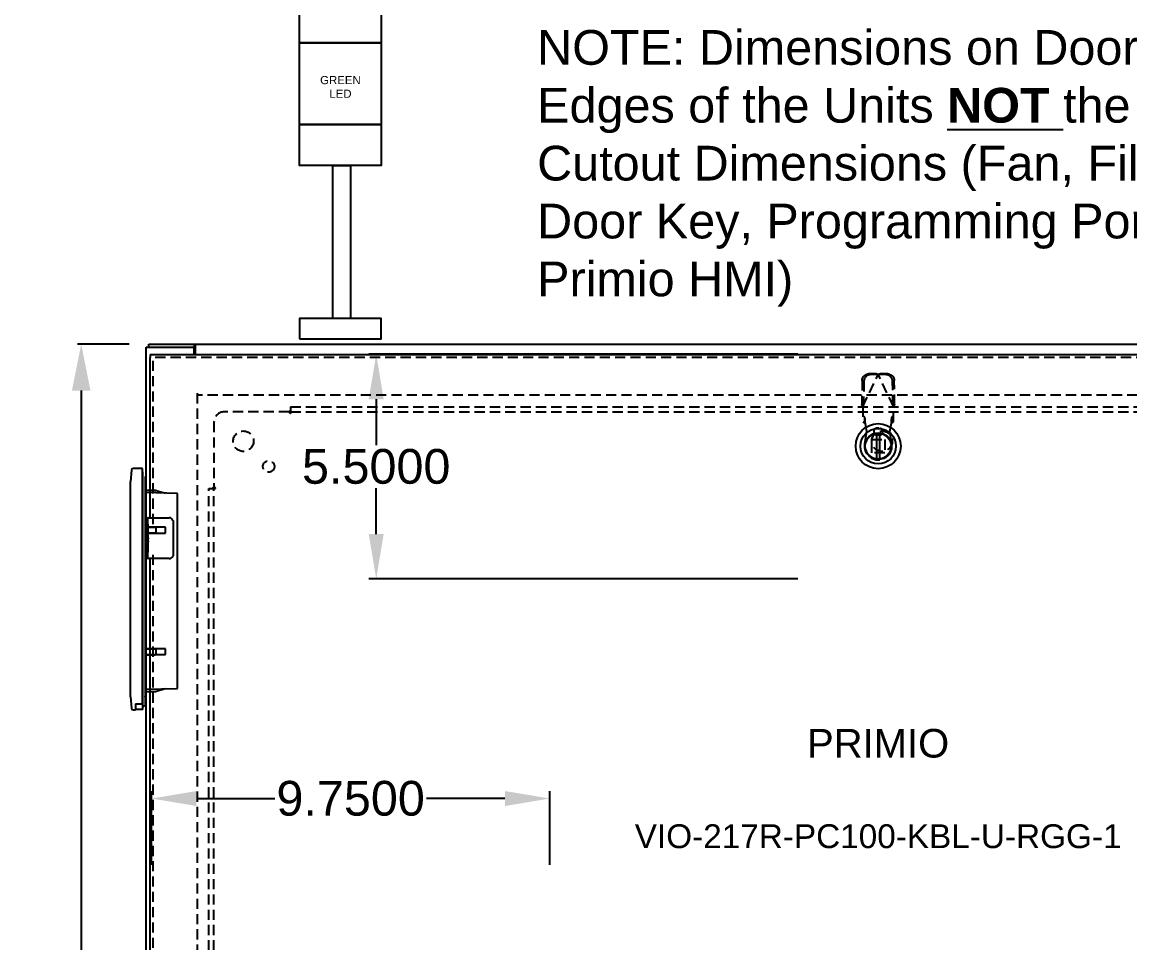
# Model space of a CAD drawing. Header units: inches. Extents: x 0 to 183, y 0 to 117.
# Drawn here: x 33.78 to 60.88, y 52.72 to 75.26 of the extents above; entities that cross this region are included whole.
import ezdxf

# ---------------------------------------------------------------- set-up
doc = ezdxf.new("R2010")
doc.units = ezdxf.units.IN
doc.header["$MEASUREMENT"] = 0
doc.linetypes.add('HIDDEN', pattern=[0.375, 0.25, -0.125])
for name, color, linetype in [('DEFAULT_2', 8, 'HIDDEN'), ('DIMENSIONS', 7, 'Continuous'), ('DOOR_ASSEMBLY', 7, 'Continuous'), ('PSYMS', 7, 'Continuous'), ('SUBPANEL', 7, 'Continuous')]:
    doc.layers.add(name, color=color, linetype=linetype)
doc.styles.get("Standard").update_dxf_attribs({"font": 'arial.ttf'})
doc.dimstyles.new('DIMSTYLE_1', dxfattribs={"dimtxt": 0.852273, "dimasz": 1.136364, "dimexe": 0.09, "dimexo": 0.07, "dimgap": 0.0375, "dimtad": 0, "dimtih": 1, "dimtoh": 1, "dimzin": 4, "dimdsep": 46, "dimtxsty": 'Standard', "dimblk": '_FILLED', "dimblk1": '_FILLED', "dimblk2": '_FILLED', "dimcen": 0.09, "dimadec": 3, "dimazin": 1, "dimtfac": 1, "dimtdec": 3, "dimtofl": 0, "dimtmove": 0, "dimatfit": 3, "dimldrblk": '_FILLED', "dimfxl": 1, "dimtolj": 1, "dimtzin": 4, "dimarcsym": 0})
doc.dimstyles.get("Standard").update_dxf_attribs({"dimtxt": 0.18, "dimasz": 0.18, "dimexe": 0.18, "dimexo": 0.0625, "dimgap": 0.09, "dimtad": 0, "dimtih": 1, "dimtoh": 1, "dimdec": 4, "dimzin": 0, "dimdsep": 46, "dimtxsty": 'Standard', "dimcen": 0.09, "dimadec": 0, "dimazin": 0, "dimtfac": 1, "dimtdec": 4, "dimtofl": 0, "dimtmove": 0, "dimatfit": 3, "dimfxl": 1, "dimtolj": 1, "dimtzin": 0, "dimarcsym": 0})

# ---------------------------------------------------------------- blocks, each defined once
blk = doc.blocks.new('_FILLED')
at = {"color": 0, "linetype": 'ByBlock'}
blk.add_solid([(0, 0), (-1, 0.2), (-1, -0.2)], dxfattribs=at)
blk = doc.blocks.new('*D26')
at = {"layer": 'Defpoints', "color": 0, "linetype": 'Continuous', "transparency": 16777216}
for p in [(36.465, 67.373), (35.22, 31.373), (36.465, 31.373)]:
    blk.add_point(p, dxfattribs=at)
at = {"layer": 'DIMENSIONS', "color": 0, "linetype": 'Continuous', "lineweight": -2, "transparency": 16777216}
for p, q in [((36.395, 67.373), (35.13, 67.373)), ((35.22, 66.236), (35.22, 49.975)), ((35.22, 32.509), (35.22, 48.764)), ((36.395, 31.373), (35.13, 31.373))]:
    blk.add_line(p, q, dxfattribs=at)
at = {"layer": 'DIMENSIONS', "color": 0, "linetype": 'Continuous', "lineweight": -2, "transparency": 16777216, "xscale": 1.1363636364, "yscale": 1.1363636364, "zscale": 1.1363636364}
for p, rotation in [((35.22, 67.373), 90), ((35.22, 31.373), 270)]:
    blk.add_blockref('_FILLED', p, dxfattribs=dict(at, rotation=rotation))
at = {"layer": 'DIMENSIONS', "color": 0, "linetype": 'Continuous', "transparency": 16777216, "insert": (35.22, 49.938), "char_height": 0.8523, "width": 2.09665, "attachment_point": 2, "line_spacing_factor": 0.9}
blk.add_mtext('\\A1;36.00', dxfattribs=at)
blk = doc.blocks.new('*D53')
at = {"color": 0, "lineweight": -2, "transparency": 16777216}
for p, q in [((52.75, 67.125), (42.258, 67.125)), ((42.438, 66.025), (42.438, 64.899)), ((42.438, 62.725), (42.438, 63.851)), ((52.75, 61.625), (42.258, 61.625))]:
    blk.add_line(p, q, dxfattribs=at)
at = {"color": 0, "transparency": 16777216}
for points in [[(42.254, 66.025), (42.621, 66.025), (42.438, 67.125)], [(42.254, 62.725), (42.621, 62.725), (42.438, 61.625)]]:
    blk.add_solid(points, dxfattribs=at)
at = {"layer": 'Defpoints', "color": 0, "transparency": 16777216}
for p in [(52.813, 67.125), (42.438, 61.625), (52.813, 61.625)]:
    blk.add_point(p, dxfattribs=at)
at = {"color": 0, "transparency": 16777216, "insert": (42.438, 64.375), "char_height": 0.85, "attachment_point": 5}
blk.add_mtext('\\A1;5.5000', dxfattribs=at)
blk = doc.blocks.new('*D56')
at = {"color": 0, "lineweight": -2, "transparency": 16777216}
for p, q in [((36.938, 54.625), (36.938, 56.43)), ((46.688, 54.625), (46.688, 56.43)), ((38.038, 56.25), (39.96, 56.25)), ((45.587, 56.25), (43.665, 56.25))]:
    blk.add_line(p, q, dxfattribs=at)
at = {"color": 0, "transparency": 16777216}
for points in [[(38.038, 56.433), (38.038, 56.067), (36.938, 56.25)], [(45.587, 56.433), (45.587, 56.067), (46.688, 56.25)]]:
    blk.add_solid(points, dxfattribs=at)
at = {"layer": 'Defpoints', "color": 0, "transparency": 16777216}
for p in [(46.688, 56.25), (36.938, 54.562), (46.688, 54.562)]:
    blk.add_point(p, dxfattribs=at)
at = {"color": 0, "transparency": 16777216, "insert": (41.812, 56.25), "char_height": 0.85, "attachment_point": 5}
blk.add_mtext('\\A1;9.7500', dxfattribs=at)

msp = doc.modelspace()

# ---------------------------------------------------------------- linework, layer by layer
at = {"color": 3, "linetype": 'Continuous'}
for p, q in [((36.81217, 31.44767), (36.81217, 67.29767)), ((36.81217, 67.29767), (37.92717, 67.29767)), ((36.87517, 67.37267), (72.74917, 67.37267)), ((37.98717, 67.12267), (37.98717, 67.23767)), ((38.01417, 67.12267), (38.01417, 67.34185))]:
    msp.add_line(p, q, dxfattribs=at)
at = {"color": 7, "linetype": 'Continuous'}
for p, q in [((36.87517, 67.29767), (36.87517, 67.37267)), ((37.92717, 67.29767), (37.98905, 67.29767)), ((37.98905, 67.29767), (37.98905, 67.37267)), ((36.44961, 64.29182), (36.4252, 64.0128)), ((36.72048, 64.32776), (36.48883, 64.32776)), ((36.72048, 58.56398), (36.72048, 64.32776)), ((36.4252, 58.7372), (36.4252, 64.0128)), ((36.4252, 58.7372), (36.44961, 58.45818)), ((36.55118, 58.56398), (36.72048, 58.56398)), ((36.55118, 58.56398), (36.55118, 58.42224)), ((36.78413, 58.69857), (36.7874, 58.68277)), ((36.7874, 58.54361), (36.78415, 58.52785)), ((36.7874, 58.5633), (36.7874, 58.54361)), ((36.48883, 58.42224), (36.55118, 58.42224)), ((36.7625, 58.50707), (36.74803, 58.50424)), ((36.77526, 58.51517), (36.7625, 58.50707)), ((36.78415, 58.52785), (36.77526, 58.51517))]:
    msp.add_line(p, q, dxfattribs=at)
at = {"color": 6, "linetype": 'Continuous'}
for p, q in [((36.72048, 64.24902), (36.72834, 64.24902)), ((36.72834, 58.42618), (36.72834, 64.24902)), ((36.72834, 64.17096), (36.74803, 64.17096)), ((36.7874, 64.13159), (36.7874, 58.5633)), ((37.05801, 63.79232), (36.7874, 63.79232)), ((37.5748, 63.71898), (36.7874, 63.7396)), ((37.05801, 63.79232), (37.27952, 63.72671)), ((37.5748, 58.94441), (37.5748, 63.71898)), ((37.27952, 62.89051), (36.7874, 62.90132)), ((36.7874, 62.89202), (37.05801, 62.88483)), ((37.27952, 62.89051), (37.05801, 62.88483)), ((37.05801, 62.75494), (37.05801, 62.88483)), ((37.27952, 62.74926), (37.27952, 62.89051)), ((37.05801, 62.75494), (36.7874, 62.74774)), ((36.7874, 62.73844), (37.27952, 62.74926)), ((37.05801, 62.75494), (37.27952, 62.74926)), ((37.27952, 59.91413), (36.7874, 59.92494)), ((36.7874, 59.91565), (37.05801, 59.90845)), ((37.27952, 59.91413), (37.05801, 59.90845)), ((37.05801, 59.77856), (37.05801, 59.90845)), ((37.27952, 59.77288), (37.27952, 59.91413)), ((37.05801, 59.77856), (36.7874, 59.77136)), ((36.7874, 59.76207), (37.27952, 59.77288)), ((37.05801, 59.77856), (37.27952, 59.77288)), ((36.7874, 58.92379), (37.5748, 58.94441)), ((36.7874, 58.87106), (37.05801, 58.87106)), ((37.27952, 58.93668), (37.05801, 58.87106)), ((36.72834, 58.42618), (36.55118, 58.42618)), ((36.72834, 58.50424), (36.74803, 58.50424))]:
    msp.add_line(p, q, dxfattribs=at)
for points in [[(40.5625, 76.75), (42.5625, 76.75), (42.5625, 74.75), (40.5625, 74.75)], [(40.5625, 74.75), (42.5625, 74.75), (42.5625, 72.75), (40.5625, 72.75)], [(40.5625, 72.75), (42.5625, 72.75), (42.5625, 71.75), (40.5625, 71.75)], [(41.375, 71.75), (41.8125, 71.75), (41.8125, 68), (41.375, 68)], [(40.5625, 67.5), (42.5625, 67.5), (42.5625, 68), (40.5625, 68)]]:
    msp.add_lwpolyline(points, close=True)
at = {"color": 3, "linetype": 'Continuous'}
msp.add_lwpolyline([(38.01417, 67.34185), (38.01283, 67.3434), (38.01151, 67.34518), (38.0102, 67.34716), (38.0089, 67.34931), (38.00761, 67.35157), (38.00633, 67.35389), (38.00507, 67.3562), (38.00382, 67.35847), (38.00257, 67.36066), (38.00133, 67.36273), (38.00011, 67.36461), (37.99886, 67.36635), (37.9975, 67.36801), (37.99612, 67.36944), (37.99477, 67.37058), (37.99346, 67.37144), (37.99221, 67.37205), (37.99105, 67.37242), (37.98999, 67.37261), (37.98905, 67.37267)], dxfattribs=at)
at = {"color": 7, "linetype": 'Continuous'}
for points in [[(38.00027, 67.29113), (37.99804, 67.29308), (37.99691, 67.29404), (37.99578, 67.29493), (37.99463, 67.29574), (37.99349, 67.29643), (37.99235, 67.29698), (37.99123, 67.29737), (37.99013, 67.29759), (37.98905, 67.29767)], [(38.01417, 67.2866), (38.0133, 67.28637), (38.0123, 67.28618), (38.0112, 67.28607), (38.01001, 67.28609), (38.00876, 67.28625), (38.00747, 67.28658), (38.00613, 67.28709), (38.00483, 67.28775), (38.00366, 67.28848), (38.00253, 67.28929), (38.00139, 67.29018), (38.00027, 67.29113)]]:
    msp.add_lwpolyline(points, dxfattribs=at)
at = {"color": 3, "linetype": 'Continuous'}
msp.add_arc((37.92717, 67.23767), 0.06, 0, 90, dxfattribs=at)
at = {"color": 7, "linetype": 'Continuous'}
for centre, start, end in [((36.48883, 64.28839), 90, 175), ((36.48883, 58.46161), 185, 270)]:
    msp.add_arc(centre, 0.03937, start, end, dxfattribs=at)
at = {"color": 6, "linetype": 'Continuous'}
msp.add_arc((36.74803, 58.74182), 0.03937, 0, 15.277561, dxfattribs=at)
at = {"layer": 'DEFAULT_2', "color": 8, "linetype": 'HIDDEN'}
for p, q in [((38.06217, 32.54767), (38.06217, 66.19767)), ((71.56017, 66.12267), (38.06417, 66.12267))]:
    msp.add_line(p, q, dxfattribs=at)
at = {"layer": 'DOOR_ASSEMBLY', "color": 7, "linetype": 'Continuous'}
for p, q in [((36.90667, 67.12267), (36.90667, 67.04767)), ((54.6798, 65.18816), (54.6798, 64.56318)), ((54.75854, 64.56318), (54.75854, 65.18816)), ((36.84667, 62.96371), (36.84667, 63.10767)), ((36.84667, 62.70776), (36.84667, 62.96053)), ((36.85562, 62.9056), (36.84667, 62.9056)), ((36.85667, 62.73784), (36.85667, 62.89464)), ((36.86167, 63.12267), (37.37167, 63.12267)), ((37.47158, 63.02267), (37.47158, 62.22267)), ((36.84667, 62.13767), (36.84667, 62.70531)), ((36.84946, 62.67498), (36.84667, 62.67498)), ((36.84668, 62.73784), (36.85667, 62.73784)), ((36.85667, 62.55417), (36.85667, 62.60716)), ((36.84667, 62.5432), (36.85593, 62.5432)), ((36.84667, 62.50723), (36.85667, 62.50723)), ((36.84668, 62.44435), (36.85667, 62.44435)), ((36.85667, 62.27685), (36.85667, 62.50723)), ((36.84668, 62.27685), (36.85667, 62.27685)), ((37.37167, 62.12267), (36.86167, 62.12267))]:
    msp.add_line(p, q, dxfattribs=at)
at = {"layer": 'DOOR_ASSEMBLY', "color": 3, "linetype": 'Continuous'}
for p, q in [((36.90667, 67.12267), (72.53167, 67.12267)), ((36.90667, 63.12267), (36.90667, 67.04767)), ((36.90667, 36.62267), (36.90667, 62.12267))]:
    msp.add_line(p, q, dxfattribs=at)
at = {"layer": 'DOOR_ASSEMBLY', "color": 8, "linetype": 'HIDDEN'}
for p, q in [((72.53167, 67.04767), (36.90667, 67.04767)), ((36.98167, 62.96767), (36.98167, 67.04767)), ((54.32711, 66.48465), (54.31703, 65.89418)), ((54.34519, 65.84614), (54.7192, 66.63354)), ((54.3687, 66.46489), (54.35862, 65.87442)), ((54.67458, 66.64691), (54.48165, 66.64353)), ((54.71617, 66.62716), (54.52324, 66.62377)), ((54.67458, 66.64691), (54.71617, 66.62716)), ((54.67458, 66.64691), (54.68923, 66.64256)), ((54.68923, 66.64256), (54.70415, 66.63809)), ((54.70415, 66.63809), (54.7192, 66.63354)), ((54.7192, 66.63354), (54.73426, 66.63809)), ((55.09322, 65.84614), (54.7192, 66.63354)), ((54.72224, 66.62716), (54.76383, 66.64691)), ((54.91517, 66.62377), (54.72224, 66.62716)), ((54.73426, 66.63809), (54.74918, 66.64256)), ((54.74918, 66.64256), (54.76383, 66.64691)), ((54.95676, 66.64353), (54.76383, 66.64691)), ((55.07979, 65.87442), (55.06971, 66.46489)), ((55.12138, 65.89418), (55.11129, 66.48465)), ((54.35862, 65.87442), (54.31703, 65.89418)), ((55.12138, 65.89418), (55.07979, 65.87442)), ((55.10279, 65.86224), (55.09322, 65.84614)), ((54.34519, 65.84614), (54.34519, 65.47234)), ((54.39124, 65.58584), (54.34519, 65.62743)), ((54.39124, 65.43076), (54.39124, 65.58584)), ((55.09322, 65.62743), (55.04717, 65.58584)), ((55.04717, 65.58584), (55.04717, 65.43076)), ((55.09322, 65.47234), (55.09322, 65.84614)), ((54.34519, 65.47234), (54.39124, 65.43076)), ((54.40576, 65.42688), (54.40368, 65.45886)), ((54.44361, 65.23003), (54.40576, 65.42688)), ((54.74283, 65.31664), (54.69558, 65.31664)), ((55.03265, 65.42688), (54.9948, 65.23003)), ((55.04717, 65.43076), (55.09322, 65.47234)), ((54.38998, 64.93569), (54.44361, 65.23003)), ((54.74283, 65.14341), (54.69558, 65.14341)), ((54.9948, 65.23003), (55.04843, 64.93569)), ((54.55976, 64.71625), (54.55976, 65.03515)), ((54.55976, 65.03515), (54.87865, 65.03515)), ((54.87865, 65.03515), (54.87865, 64.71625)), ((54.87865, 64.71625), (54.55976, 64.71625)), ((36.98167, 36.46767), (36.98167, 62.27767))]:
    msp.add_line(p, q, dxfattribs=at)
for points in [[(54.32711, 66.48465), (54.32813, 66.50008), (54.33056, 66.51523), (54.33445, 66.53017), (54.33972, 66.54469), (54.34634, 66.55865), (54.35421, 66.57192), (54.3633, 66.58437), (54.37348, 66.59589), (54.38469, 66.60636), (54.39679, 66.61569), (54.4097, 66.62379), (54.42327, 66.63059), (54.43739, 66.636), (54.45191, 66.63999), (54.46664, 66.64249), (54.48165, 66.64353)], [(54.52324, 66.62377), (54.50823, 66.62274), (54.4935, 66.62024), (54.47897, 66.61624), (54.46486, 66.61083), (54.45128, 66.60404), (54.43838, 66.59594), (54.42627, 66.5866), (54.41507, 66.57613), (54.40488, 66.56461), (54.3958, 66.55216), (54.38792, 66.53889), (54.38131, 66.52493), (54.37604, 66.51041), (54.37215, 66.49547), (54.36972, 66.48032), (54.3687, 66.46489)], [(55.06971, 66.46489), (55.06869, 66.48032), (55.06625, 66.49548), (55.06237, 66.51042), (55.0571, 66.52494), (55.05048, 66.53889), (55.04261, 66.55216), (55.03352, 66.56461), (55.02334, 66.57613), (55.01213, 66.5866), (55.00003, 66.59594), (54.98712, 66.60404), (54.97355, 66.61083), (54.95943, 66.61624), (54.94491, 66.62024), (54.93018, 66.62274), (54.91517, 66.62377)], [(54.95676, 66.64353), (54.97177, 66.64249), (54.9865, 66.63999), (55.00102, 66.636), (55.01514, 66.63059), (55.02871, 66.62379), (55.04162, 66.61569), (55.05372, 66.60636), (55.06493, 66.59589), (55.07511, 66.58436), (55.0842, 66.57192), (55.09207, 66.55865), (55.09869, 66.54469), (55.10396, 66.53017), (55.10784, 66.51523), (55.11028, 66.50008), (55.11129, 66.48465)], [(54.34519, 65.84614), (54.33562, 65.86224), (54.33088, 65.87027), (54.32619, 65.87827), (54.32157, 65.88625), (54.31703, 65.89418)], [(55.12138, 65.89418), (55.11684, 65.88625), (55.11222, 65.87827), (55.10753, 65.87027), (55.10279, 65.86224)], [(54.40368, 65.45886), (54.40265, 65.47446), (54.40161, 65.48958), (54.40057, 65.50408), (54.39954, 65.51781), (54.3985, 65.53064), (54.39746, 65.54243), (54.39643, 65.55308), (54.39539, 65.56247), (54.39435, 65.57052), (54.39332, 65.57714), (54.39228, 65.58226), (54.39124, 65.58584)], [(55.04717, 65.58584), (55.04613, 65.58226), (55.04509, 65.57714), (55.04406, 65.57052), (55.04302, 65.56247), (55.04198, 65.55308), (55.04095, 65.54243), (55.03991, 65.53064), (55.03887, 65.51781), (55.03784, 65.50408), (55.0368, 65.48958), (55.03576, 65.47446), (55.03472, 65.45886), (55.03265, 65.42688)], [(54.39124, 65.43076), (54.39366, 65.43049), (54.39608, 65.43004), (54.3985, 65.42941), (54.40092, 65.42865), (54.40334, 65.42779), (54.40576, 65.42688)], [(55.03265, 65.42688), (55.03507, 65.42779), (55.03749, 65.42865), (55.03991, 65.42941), (55.04233, 65.43004), (55.04475, 65.43049), (55.04717, 65.43076)]]:
    msp.add_lwpolyline(points, dxfattribs=at)
at = {"layer": 'DOOR_ASSEMBLY', "color": 7, "linetype": 'Continuous'}
for points in [[(36.84667, 62.96367), (36.84688, 62.96032), (36.84741, 62.95606), (36.84828, 62.95086), (36.8494, 62.94478), (36.85071, 62.93783), (36.8521, 62.93014), (36.85348, 62.92185), (36.85476, 62.91307)], [(36.85476, 62.91307), (36.85581, 62.90397), (36.85667, 62.89464)], [(37.4649, 63.05884), (37.4669, 63.05315), (37.46856, 63.0473), (37.46987, 63.04131), (37.47081, 63.03519), (37.47139, 63.02897), (37.47158, 63.02267)], [(36.84667, 62.70776), (36.84688, 62.70057), (36.84745, 62.69287), (36.8483, 62.68458), (36.84934, 62.67592)], [(36.84934, 62.67592), (36.85279, 62.64898), (36.85384, 62.64002), (36.85477, 62.63128), (36.85555, 62.62284), (36.8562, 62.61481), (36.85667, 62.60716)], [(36.85667, 62.55417), (36.85629, 62.54799), (36.85583, 62.54187), (36.85532, 62.5358), (36.85475, 62.52983), (36.85414, 62.52397), (36.85349, 62.51823)], [(37.47158, 62.22267), (37.47139, 62.21637), (37.47081, 62.21014), (37.46987, 62.20403), (37.46856, 62.19803), (37.46691, 62.19218), (37.4649, 62.18649)]]:
    msp.add_lwpolyline(points, dxfattribs=at)
for radius in [0.55118, 0.43307, 0.32874, 0.31693, 0.31496]:
    msp.add_circle((54.71917, 64.87567), radius, dxfattribs=at)
at = {"layer": 'DOOR_ASSEMBLY', "color": 8, "linetype": 'HIDDEN'}
for centre, radius, start, end in [((54.69558, 65.23003), 0.08661, 90, 270), ((54.74283, 65.23003), 0.08661, 270, 90), ((54.7192, 64.8757), 0.33465, 169.672979, 10.327021)]:
    msp.add_arc(centre, radius, start, end, dxfattribs=at)
at = {"layer": 'DOOR_ASSEMBLY', "color": 7, "linetype": 'Continuous'}
for centre, radius, start, end in [((36.86167, 63.10767), 0.015, 90, 180), ((37.37167, 63.02267), 0.1, 21.199862, 90), ((36.86167, 62.13767), 0.015, 180, 270), ((37.37167, 62.22267), 0.1, 270, 338.794593)]:
    msp.add_arc(centre, radius, start, end, dxfattribs=at)
msp.add_ellipse((37.04667, 62.54064), major_axis=(0.2, 0), ratio=0.43280812, start_param=3.14159265, end_param=3.40340948, dxfattribs=at)
at = {"layer": 'SUBPANEL', "color": 8, "linetype": 'HIDDEN'}
for p, q in [((40.30807, 65.71642), (38.71842, 65.71642)), ((40.3213, 65.69662), (40.31742, 65.70307)), ((40.32199, 65.73076), (40.31865, 65.72746)), ((40.32641, 65.73511), (40.32199, 65.73076)), ((40.34342, 65.84142), (40.34342, 65.75496)), ((40.34342, 65.84142), (69.28092, 65.84142)), ((40.34342, 65.75496), (40.34342, 65.67556)), ((40.34342, 65.71642), (69.28092, 65.71642)), ((38.46842, 65.46642), (38.46842, 63.87676)), ((38.34342, 34.90392), (38.34342, 63.84142)), ((38.34342, 63.84142), (38.42988, 63.84142)), ((38.42988, 63.84142), (38.50928, 63.84142)), ((38.46842, 34.90392), (38.46842, 63.84142))]:
    msp.add_line(p, q, dxfattribs=at)
for points in [[(40.31865, 65.72746), (40.31691, 65.72571), (40.31522, 65.72398), (40.31358, 65.72228), (40.31201, 65.72064), (40.31056, 65.71909), (40.30924, 65.71768), (40.30807, 65.71642)], [(40.31742, 65.70307), (40.31605, 65.70532), (40.31468, 65.70747), (40.31331, 65.70954), (40.31195, 65.71149), (40.31061, 65.71329), (40.30932, 65.71493), (40.30807, 65.71642)], [(40.34342, 65.67556), (40.3418, 65.67615), (40.34024, 65.67683), (40.33874, 65.67757), (40.33728, 65.6784), (40.33586, 65.67932), (40.33445, 65.68035), (40.33304, 65.6815), (40.33164, 65.68278), (40.3302, 65.68424), (40.32881, 65.6858), (40.32755, 65.68734), (40.32632, 65.68895), (40.32507, 65.69072), (40.32381, 65.6926), (40.32255, 65.69457), (40.3213, 65.69662)], [(40.34342, 65.75496), (40.34202, 65.75302), (40.3406, 65.75112), (40.33917, 65.74926), (40.33774, 65.74746), (40.33631, 65.74572), (40.33488, 65.74405), (40.33345, 65.74243), (40.33203, 65.74088), (40.33063, 65.7394), (40.32924, 65.73795), (40.32783, 65.73653), (40.32641, 65.73511)], [(38.42988, 63.84142), (38.43182, 63.84282), (38.43372, 63.84424), (38.43558, 63.84566), (38.43738, 63.8471), (38.43912, 63.84853), (38.44079, 63.84996), (38.44241, 63.85139), (38.44396, 63.85281), (38.44544, 63.8542), (38.44689, 63.8556), (38.44831, 63.85701), (38.44973, 63.85843), (38.45255, 63.8613)], [(38.45255, 63.8613), (38.45568, 63.86447), (38.45738, 63.86619), (38.45913, 63.86793), (38.46086, 63.86962), (38.46256, 63.87126), (38.4642, 63.87282), (38.46575, 63.87428), (38.46716, 63.8756), (38.46842, 63.87676)], [(38.48177, 63.86742), (38.47952, 63.86879), (38.47736, 63.87016), (38.4753, 63.87153), (38.47335, 63.87289), (38.47155, 63.87423), (38.46991, 63.87552), (38.46842, 63.87676)], [(38.50928, 63.84142), (38.50869, 63.84304), (38.50801, 63.8446), (38.50727, 63.8461), (38.50644, 63.84756), (38.50552, 63.84898), (38.50449, 63.85038), (38.50334, 63.85179), (38.50206, 63.8532), (38.5006, 63.85464), (38.49904, 63.85603), (38.4975, 63.85729), (38.49589, 63.85851), (38.49412, 63.85977), (38.49224, 63.86103), (38.49026, 63.86229), (38.48822, 63.86354), (38.48177, 63.86742)]]:
    msp.add_lwpolyline(points, dxfattribs=at)
for centre, radius in [((39.18717, 64.99767), 0.25), ((54.81217, 64.99767), 0.25), ((39.80589, 64.37895), 0.1405)]:
    msp.add_circle(centre, radius, dxfattribs=at)
msp.add_arc((38.71842, 65.46642), 0.25, 90, 180, dxfattribs=at)

# ---------------------------------------------------------------- texts
at = {"attachment_point": 1}
for s, width, insert, char_height in [('\\pxqc;GREEN\\PLED', 2, (40.5625, 73.9375), 0.2), ('\\pxqc;{\\C256;\\c0;PRIMIO\\P\\P\\H0.83333x;VIO-217R-PC100-KBL-U-RGG-1}', 13.2047258, (48.11518, 57.95287), 0.7)]:
    msp.add_mtext_dynamic_manual_height_columns(s, width=width, gutter_width=1, heights=[0], dxfattribs=dict(at, insert=insert, char_height=char_height))
at = {"layer": 'PSYMS', "insert": (46.375, 75.0625), "char_height": 0.85, "attachment_point": 1}
msp.add_mtext_dynamic_manual_height_columns('NOTE: Dimensions on Door Are to Edges of the Units {\\fArial|b1|i0|c0|p34;\\LNOT} the Cutout Dimensions (Fan, Filter, Door Key, Programming Port & Primio HMI)', width=18.25, gutter_width=1, heights=[0], dxfattribs=at)

# ---------------------------------------------------------------- dimensions: what is measured, and where the dimension line sits
at = {"color": 2}
dim = msp.add_linear_dim(base=(42.4375, 61.625), p1=(52.8125, 67.125), p2=(52.8125, 61.625), angle=90, dimstyle='Standard', override={"dimtxt": 0.85, "dimasz": 1.1}, dxfattribs=at)
dim.commit()
dim.dimension.update_dxf_attribs({"geometry": '*D53', "text_midpoint": (42.4375, 64.375)})
dim = msp.add_linear_dim(base=(46.6875, 56.25), p1=(36.9375, 54.5625), p2=(46.6875, 54.5625), dimstyle='Standard', override={"dimtxt": 0.85, "dimasz": 1.1}, dxfattribs=at)
dim.commit()
dim.dimension.update_dxf_attribs({"geometry": '*D56', "text_midpoint": (41.8125, 56.25)})
at = {"layer": 'DIMENSIONS', "color": 2, "linetype": 'Continuous'}
dim = msp.add_linear_dim(base=(35.21986, 31.37267), p1=(36.46517, 67.37267), p2=(36.46517, 31.37267), angle=270, dimstyle='DIMSTYLE_1', dxfattribs=at)
dim.commit()
dim.dimension.update_dxf_attribs({"geometry": '*D26', "text_midpoint": (35.21986, 49.36932), "dimtype": 160})

doc.saveas('drawing.dxf')
